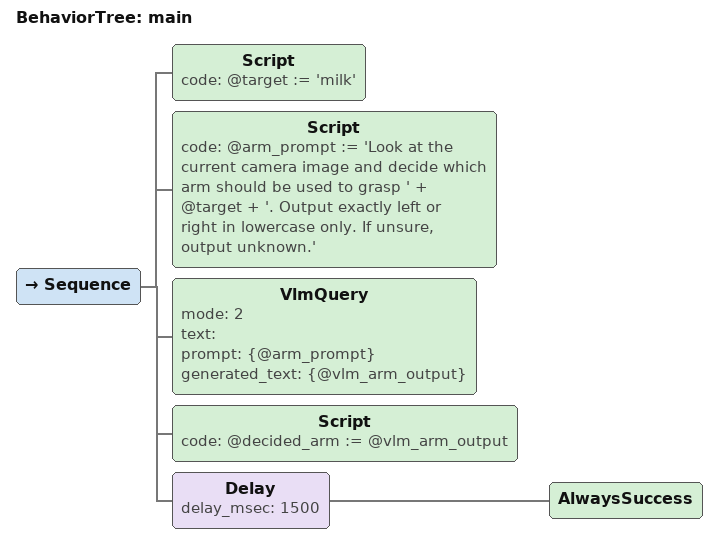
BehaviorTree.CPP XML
<?xml version="1.0" encoding="UTF-8"?>
<root BTCPP_format="4">
  <include path="../subtrees/IsTargetDetected.xml"/>
  <BehaviorTree ID="main">
    <Sequence>
      <Script code="@target := 'milk'"/>
      <Script code="@arm_prompt := 'Look at the current camera image and decide which arm should be used to grasp ' + @target + '. Output exactly left or right in lowercase only. If unsure, output unknown.'"/>
      <VlmQuery mode="2" text="" prompt="{@arm_prompt}" generated_text="{@vlm_arm_output}"/>
      <Script code="@decided_arm := @vlm_arm_output"/>
      <Delay delay_msec="1500">
        <AlwaysSuccess/>
      </Delay>
    </Sequence>
  </BehaviorTree>
</root>
